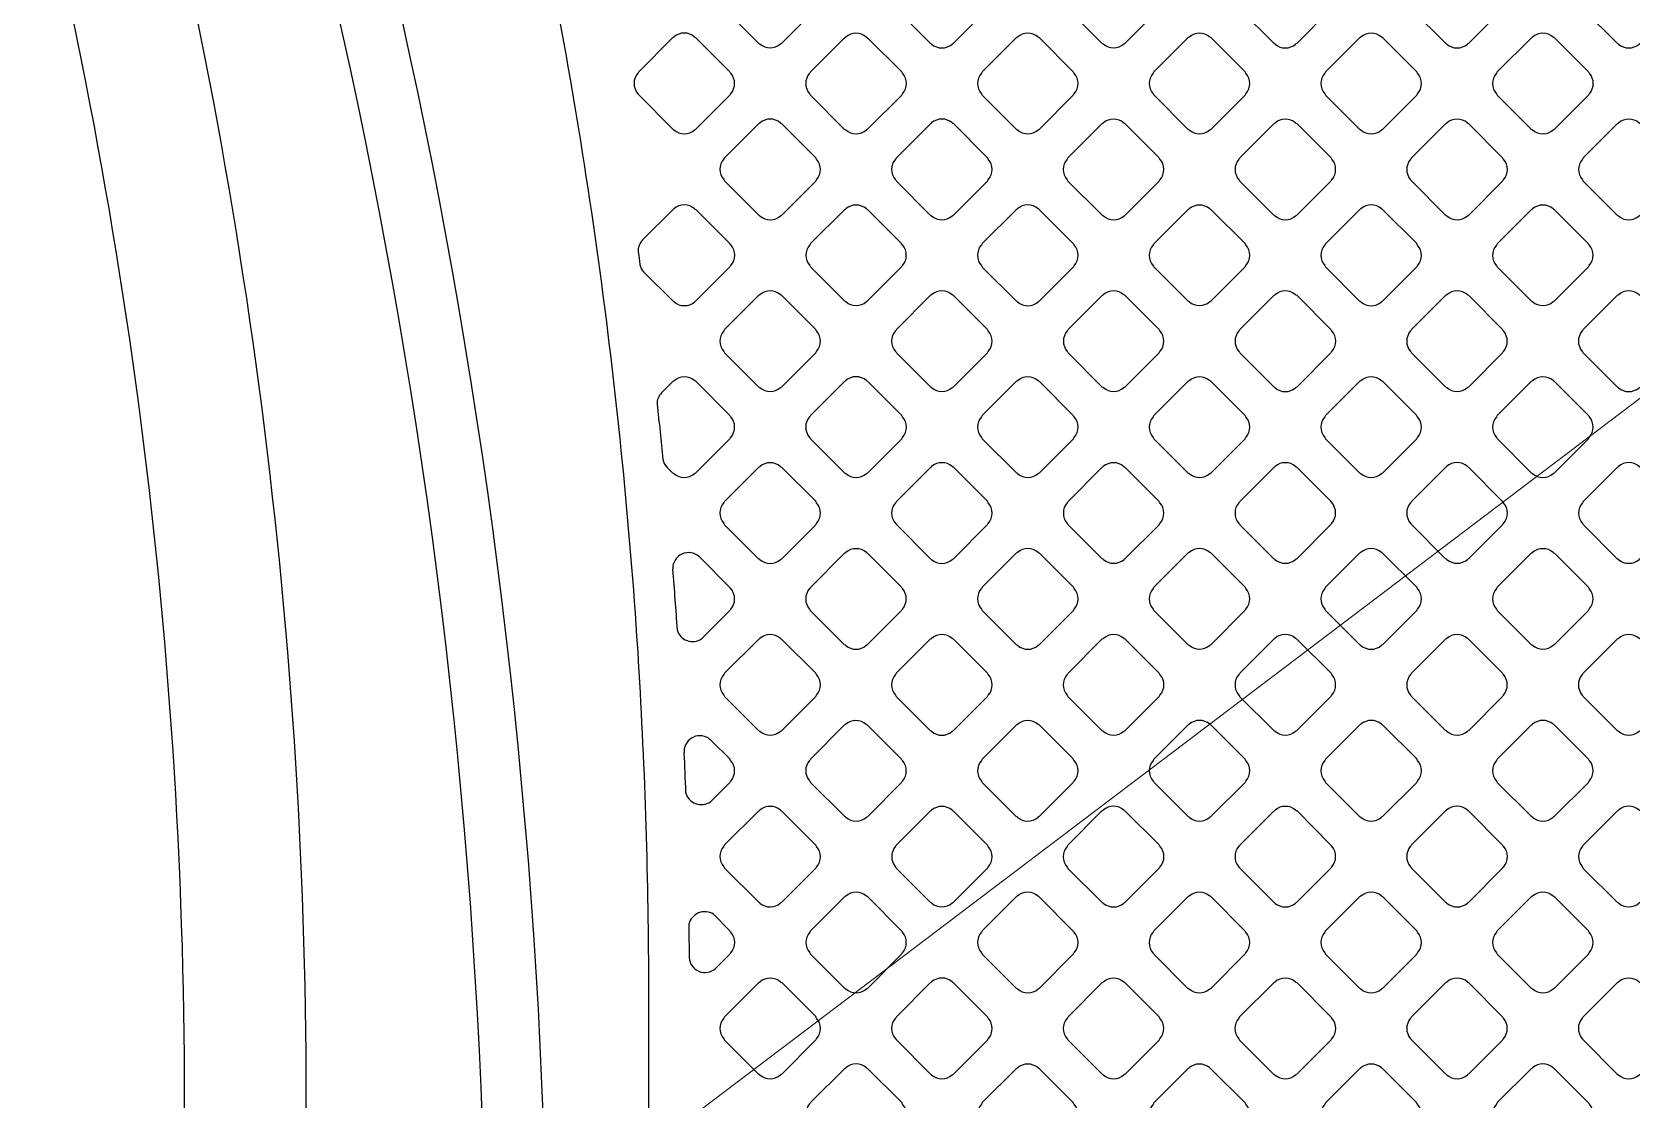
# Model space of a CAD drawing. Extents: x 0 to 248, y 0 to 175.
# Drawn here: x 93.508 to 95.516, y 137.844 to 139.184 of the extents above; entities that cross this region are included whole.
import ezdxf

# ---------------------------------------------------------------- set-up
doc = ezdxf.new("R2010")
doc.units = 0
doc.layers.add('gbr-dxf', color=7, linetype='Continuous')
doc.layers.add('備註', color=1, linetype='Continuous', lineweight=5)

msp = doc.modelspace()

# ---------------------------------------------------------------- linework, layer by layer
at = {"layer": 'gbr-dxf', "linetype": 'Continuous'}
for points in [[(91.9697, 142.8972, -0.195845), (94.1545, 137.5371, -0.014149), (94.1546, 137.5351), (94.1546, 135.853, -0.025288), (94.1545, 135.8492, 0.157439), (94.5628, 134.5893, 0.219385), (94.7483, 134.5038, -0.014355), (94.7503, 134.5037, -0.010806), (94.7589, 134.5039, -0.414223), (94.9621, 134.3007, -0.414223), (94.7589, 134.0975, -0.414223), (94.5557, 134.3007, -0.043561), (94.5587, 134.3358, -0.012185), (94.559, 134.3374, 0.044234), (94.563, 134.3803, -0.010298), (94.563, 134.3816, 0.140494), (94.526, 134.5108, -0.004442), (94.5028, 134.5423), (94.5026, 134.5425, -0.158008), (94.0783, 135.8515, -0.014071), (94.0784, 135.8534), (94.0784, 137.5331, -0.014135), (94.0783, 137.5351, 0.196009), (91.9132, 142.846, -0.019381)], [(91.7264, 142.7566, -0.122231), (93.6151, 139.6209, -0.016533), (93.6165, 139.6162, -0.065936), (93.8516, 137.847, -0.007748), (93.8516, 137.845), (93.8516, 132.8925, -0.009724), (93.8515, 132.8898, 0.160485), (94.0703, 132.2309, 0.174527), (94.2731, 132.1404, -0.014827), (94.2774, 132.1399, -0.386382), (94.4611, 131.9377, -0.414223), (94.2579, 131.7345, -0.395614), (94.0551, 131.9247, 0.115459), (94.0073, 132.0661, -0.01735), (93.9524, 132.1341), (93.9522, 132.1344, -0.1621), (93.6991, 132.8904, -0.007849), (93.6991, 132.8924, -0.011836), (93.6992, 132.8958), (93.6992, 137.843, -0.007677), (93.6992, 137.845, 0.065927), (93.47, 139.5743, 0.12221), (91.6203, 142.6472, -0.008815)], [(94.2818, 137.7386), (94.2818, 137.9777, -0.013354), (94.2818, 137.9788, -0.02048), (94.2819, 137.9808, 0.015383), (94.269, 138.3942, -0.02809), (94.2689, 138.397, 0.008636), (94.2504, 138.6283), (94.2504, 138.6289, 0.017931), (94.1866, 139.1069, -0.02206), (94.1863, 139.109, 0.013535), (94.1154, 139.4659)]]:
    msp.add_lwpolyline(points, format="xyb", dxfattribs=at)
for points in [[(94.376, 139.2142, -0.104392), (94.377, 139.2124), (94.4195, 139.1699, -0.100151), (94.4213, 139.1689, 0.37981), (94.4472, 139.1689, -0.095956), (94.4489, 139.1699), (94.4915, 139.2125, -0.096332), (94.4924, 139.2141, 0.379511), (94.4925, 139.2401, -0.092052), (94.4915, 139.2416), (94.4488, 139.2844, -0.095759), (94.4471, 139.2853, 0.379206), (94.4212, 139.2853, -0.096458), (94.4195, 139.2843), (94.377, 139.2418, -0.096627), (94.376, 139.2401, 0.379731)], [(94.5916, 139.2401, 0.37915), (94.5916, 139.2141, -0.103926), (94.5926, 139.2123), (94.6351, 139.1698, -0.099605), (94.6369, 139.1688, 0.378307), (94.6627, 139.1688, -0.095383), (94.6644, 139.1698), (94.707, 139.2124, -0.095895), (94.7079, 139.214, 0.378971), (94.7079, 139.24, -0.107954), (94.7069, 139.2418), (94.6644, 139.2843, -0.096212), (94.6628, 139.2853, 0.379456), (94.6368, 139.2853, -0.096614), (94.6352, 139.2843), (94.5926, 139.2417, -0.096539)], [(94.807, 139.24, 0.379062), (94.807, 139.214, -0.083636), (94.8079, 139.2126), (94.8507, 139.1699, -0.096558), (94.8523, 139.1689, 0.379639), (94.8783, 139.1689, -0.095956), (94.8799, 139.1699), (94.9225, 139.2125, -0.096332), (94.9235, 139.2141, 0.379511), (94.9235, 139.2401, -0.096462), (94.9225, 139.2417), (94.88, 139.2843, -0.100694), (94.8782, 139.2853, 0.378441), (94.8523, 139.2853, -0.095383), (94.8507, 139.2843), (94.808, 139.2416, -0.095895)], [(95.0226, 139.24, 0.378406), (95.0226, 139.2141, -0.09148), (95.0235, 139.2126), (95.0664, 139.1697, -0.087057), (95.0679, 139.1687, 0.379163), (95.0938, 139.1688, -0.095956), (95.0955, 139.1698), (95.1381, 139.2124, -0.096332), (95.1391, 139.214, 0.379308), (95.1391, 139.24, -0.087881), (95.1382, 139.2415), (95.0953, 139.2843, -0.092456), (95.0938, 139.2853, 0.379083), (95.0678, 139.2853, -0.09601), (95.0662, 139.2843), (95.0235, 139.2416, -0.096099)], [(95.2382, 139.2141, -0.103582), (95.2392, 139.2123), (95.2817, 139.1698, -0.100217), (95.2834, 139.1688, 0.378417), (95.3093, 139.1688, -0.096261), (95.311, 139.1698), (95.3537, 139.2124, -0.095394), (95.3546, 139.2141, 0.379029), (95.3546, 139.24, -0.092418), (95.3537, 139.2416), (95.311, 139.2842, -0.096857), (95.3094, 139.2852, 0.379731), (95.2834, 139.2852, -0.096458), (95.2818, 139.2842), (95.2392, 139.2417, -0.096627), (95.2382, 139.24, 0.379471)], [(95.4537, 139.24, 0.378563), (95.4537, 139.2141, -0.099971), (95.4547, 139.2123), (95.4973, 139.1698, -0.096328), (95.4989, 139.1688, 0.379422), (95.5249, 139.1688, -0.096625), (95.5265, 139.1698), (95.5691, 139.2124, -0.096111), (95.5701, 139.214, 0.37975), (95.5701, 139.24, -0.096766), (95.5691, 139.2417), (95.5266, 139.2842, -0.10077), (95.5249, 139.2852, 0.379005), (95.499, 139.2852, -0.096507), (95.4973, 139.2842), (95.4547, 139.2416, -0.096206)], [(94.2683, 139.1064, -0.091581), (94.2692, 139.1049), (94.3121, 139.062, -0.086954), (94.3135, 139.0611, 0.379169), (94.3395, 139.0611, -0.095956), (94.3411, 139.0621), (94.3837, 139.1047, -0.096332), (94.3847, 139.1063, 0.37981), (94.3847, 139.1323, -0.087784), (94.3838, 139.1338), (94.341, 139.1766, -0.092233), (94.3394, 139.1776, 0.379731), (94.3134, 139.1776, -0.096458), (94.3118, 139.1766), (94.2692, 139.134, -0.096627), (94.2683, 139.1324, 0.379523)], [(94.4838, 139.1323, 0.379249), (94.4838, 139.1063, -0.104392), (94.4849, 139.1045), (94.5273, 139.0621, -0.09979), (94.5291, 139.0611, 0.37896), (94.555, 139.061, -0.094875), (94.5566, 139.062), (94.5993, 139.1047, -0.095895), (94.6003, 139.1063, 0.378599), (94.6003, 139.1322, -0.091842), (94.5993, 139.1338), (94.5566, 139.1765, -0.096405), (94.5549, 139.1775, 0.378884), (94.529, 139.1775, -0.096614), (94.5274, 139.1765), (94.4848, 139.1339, -0.096195)], [(94.6994, 139.1064, -0.107409), (94.7004, 139.1045), (94.7428, 139.0621, -0.103473), (94.7446, 139.0611, 0.378847), (94.7705, 139.0611, -0.096117), (94.7722, 139.0621), (94.8147, 139.1047, -0.095895), (94.8157, 139.1063, 0.379201), (94.8157, 139.1323, -0.104392), (94.8147, 139.1341), (94.7723, 139.1764, -0.107961), (94.7705, 139.1774, 0.378966), (94.7445, 139.1775, -0.096238), (94.7429, 139.1765), (94.7004, 139.1339, -0.096195), (94.6994, 139.1323, 0.378648)], [(94.9148, 139.1322, 0.379249), (94.9148, 139.1063, -0.083328), (94.9157, 139.1049), (94.9585, 139.0621, -0.096332), (94.9601, 139.0611, 0.379423), (94.9861, 139.0611, -0.095866), (94.9877, 139.062), (95.0304, 139.1047, -0.096099), (95.0313, 139.1063, 0.378309), (95.0313, 139.1322, -0.096618), (95.0304, 139.1339), (94.9877, 139.1765, -0.09997), (94.986, 139.1775, 0.378901), (94.9601, 139.1775, -0.096614), (94.9584, 139.1765), (94.9158, 139.1339, -0.096195)], [(95.1304, 139.1063, -0.095378), (95.1314, 139.1047), (95.1741, 139.062, -0.091498), (95.1756, 139.061, 0.379038), (95.2016, 139.061, -0.095778), (95.2032, 139.062), (95.2458, 139.1046, -0.095394), (95.2468, 139.1062, 0.379029), (95.2468, 139.1322, -0.100585), (95.2458, 139.1339), (95.2031, 139.1765, -0.088202), (95.2016, 139.1775, 0.379762), (95.1757, 139.1775, -0.096225), (95.174, 139.1765), (95.1314, 139.1339, -0.096527), (95.1304, 139.1322, 0.378885)], [(95.3459, 139.1321, 0.378755), (95.3459, 139.1062, -0.092162), (95.3468, 139.1047), (95.3894, 139.0621, -0.103923), (95.3912, 139.0611, 0.379201), (95.4171, 139.0611, -0.096625), (95.4188, 139.0621), (95.4614, 139.1047, -0.096111), (95.4624, 139.1063, 0.379451), (95.4624, 139.1323, -0.087916), (95.4615, 139.1338), (95.4187, 139.1766, -0.091508), (95.4171, 139.1775, 0.378391), (95.3912, 139.1775, -0.096462), (95.3896, 139.1765), (95.3468, 139.1338, -0.096301)], [(94.3761, 138.9987, -0.09966), (94.3771, 138.997), (94.4198, 138.9543, -0.096036), (94.4214, 138.9533, 0.378436), (94.4473, 138.9533, -0.095424), (94.4489, 138.9543), (94.4915, 138.9969, -0.095796), (94.4925, 138.9985, 0.378516), (94.4925, 139.0244, -0.095883), (94.4915, 139.0261), (94.4489, 139.0687, -0.099849), (94.4472, 139.0697, 0.379415), (94.4212, 139.0697, -0.096766), (94.4196, 139.0687), (94.3771, 139.0262, -0.096527), (94.3761, 139.0246, 0.378789)], [(94.5916, 138.9986, -0.100003), (94.5926, 138.9968), (94.6351, 138.9543, -0.096539), (94.6368, 138.9533, 0.379033), (94.6627, 138.9533, -0.09601), (94.6643, 138.9543), (94.707, 138.9969, -0.095997), (94.708, 138.9986, 0.378309), (94.708, 139.0245, -0.09601), (94.707, 139.0261), (94.6642, 139.0689, -0.082256), (94.6628, 139.0698, 0.378398), (94.6369, 139.0698, -0.095883), (94.6353, 139.0688), (94.5926, 139.0261, -0.095895), (94.5916, 139.0245, 0.378576)], [(94.807, 139.0245, 0.378406), (94.807, 138.9986, -0.095383), (94.808, 138.9969), (94.8506, 138.9544, -0.107104), (94.8524, 138.9533, 0.37857), (94.8784, 138.9533, -0.09601), (94.88, 138.9543), (94.9226, 138.9969, -0.096328), (94.9235, 138.9985, 0.379422), (94.9235, 139.0245, -0.10047), (94.9225, 139.0262), (94.88, 139.0687, -0.10399), (94.8782, 139.0697, 0.379471), (94.8523, 139.0697, -0.09601), (94.8506, 139.0688), (94.808, 139.0261, -0.096099)], [(95.0226, 138.9985, -0.087715), (95.0235, 138.997), (95.0665, 138.9541, -0.083373), (95.0679, 138.9532, 0.378417), (95.0938, 138.9532, -0.096261), (95.0954, 138.9542), (95.1381, 138.9969, -0.095602), (95.1391, 138.9986, 0.37874), (95.1391, 139.0245, -0.092682), (95.1382, 139.0261), (95.0955, 139.0687, -0.09682), (95.0938, 139.0697, 0.379206), (95.0679, 139.0697, -0.096458), (95.0662, 139.0687), (95.0236, 139.0261, -0.096423), (95.0226, 139.0244, 0.379471)], [(95.2381, 138.9985, -0.087155), (95.239, 138.997), (95.2818, 138.9543, -0.099284), (95.2835, 138.9533, 0.379169), (95.3094, 138.9533, -0.095956), (95.311, 138.9543), (95.3536, 138.9969, -0.096111), (95.3546, 138.9985, 0.37975), (95.3546, 139.0245, -0.09253), (95.3536, 139.026), (95.311, 139.0687, -0.096527), (95.3093, 139.0697, 0.379029), (95.2834, 139.0697, -0.096117), (95.2818, 139.0687), (95.2391, 139.026, -0.095895), (95.2381, 139.0244, 0.378777)], [(95.4537, 138.9985, -0.096625), (95.4547, 138.9968), (95.4972, 138.9543, -0.092233), (95.4988, 138.9533, 0.37981), (95.5248, 138.9533, -0.095956), (95.5264, 138.9543), (95.5691, 138.997, -0.096332), (95.5701, 138.9986, 0.37981), (95.5701, 139.0246, -0.083317), (95.5692, 139.026), (95.5264, 139.0688, -0.088202), (95.5249, 139.0697, 0.379731), (95.499, 139.0697, -0.096458), (95.4973, 139.0688), (95.4547, 139.0261, -0.096627), (95.4537, 139.0244, 0.379731)], [(94.2687, 138.9075, -0.000729), (94.2708, 138.8923, 0.13004), (94.2753, 138.8831), (94.312, 138.8465, -0.092398), (94.3136, 138.8455, 0.37916), (94.3395, 138.8455, -0.095612), (94.3411, 138.8465), (94.3838, 138.8892, -0.095759), (94.3848, 138.8908, 0.378598), (94.3848, 138.9167, -0.100188), (94.3838, 138.9184), (94.3412, 138.961, -0.104123), (94.3394, 138.962, 0.379206), (94.3135, 138.962, -0.096458), (94.3119, 138.961), (94.274, 138.9231, 0.216117)], [(94.4839, 138.8909, -0.100093), (94.4849, 138.8891), (94.5275, 138.8466, -0.095997), (94.5291, 138.8456, 0.37857), (94.555, 138.8456, -0.09601), (94.5566, 138.8466), (94.5992, 138.8891, -0.096092), (94.6002, 138.8908, 0.379351), (94.6002, 138.9167, -0.096225), (94.5992, 138.9184), (94.5567, 138.9609, -0.100401), (94.555, 138.9619, 0.379088), (94.529, 138.9619, -0.096367), (94.5274, 138.9609), (94.4849, 138.9184, -0.096195), (94.4839, 138.9168, 0.378799)], [(94.6993, 138.9168, 0.378939), (94.6993, 138.8908, -0.103999), (94.7004, 138.889), (94.7429, 138.8465, -0.100215), (94.7446, 138.8455, 0.379201), (94.7706, 138.8455, -0.095956), (94.7722, 138.8465), (94.8148, 138.8891, -0.096332), (94.8158, 138.8907, 0.379511), (94.8158, 138.9167, -0.092052), (94.8148, 138.9183), (94.7721, 138.961, -0.096405), (94.7705, 138.962, 0.378884), (94.7445, 138.962, -0.096614), (94.7429, 138.961), (94.7003, 138.9184, -0.096539)], [(94.9149, 138.8907, -0.095649), (94.9159, 138.8891), (94.9583, 138.8466, -0.107649), (94.9602, 138.8456, 0.378369), (94.9861, 138.8456, -0.095528), (94.9877, 138.8465), (95.0303, 138.8891, -0.095296), (95.0313, 138.8908, 0.37902), (95.0313, 138.9167, -0.100588), (95.0303, 138.9184), (94.9879, 138.9609, -0.104063), (94.9861, 138.9619, 0.379778), (94.9601, 138.9619, -0.096723), (94.9584, 138.9609), (94.9159, 138.9183, -0.096857), (94.9149, 138.9167, 0.379523)], [(95.1304, 138.9167, 0.378563), (95.1304, 138.8908, -0.092061), (95.1313, 138.8892), (95.1741, 138.8464, -0.087865), (95.1756, 138.8455, 0.379035), (95.2016, 138.8455, -0.095778), (95.2032, 138.8465), (95.2458, 138.8891, -0.095997), (95.2468, 138.8907, 0.378309), (95.2468, 138.9166, -0.104507), (95.2458, 138.9184), (95.2032, 138.961, -0.09273), (95.2016, 138.962, 0.378995), (95.1757, 138.962, -0.095968), (95.1741, 138.961), (95.1314, 138.9183, -0.096206)], [(95.3459, 138.9166, 0.378406), (95.3459, 138.8907, -0.087248), (95.3468, 138.8893), (95.3894, 138.8466, -0.099284), (95.3912, 138.8456, 0.379163), (95.4171, 138.8456, -0.096625), (95.4187, 138.8466), (95.4613, 138.8892, -0.096111), (95.4623, 138.8908, 0.379308), (95.4623, 138.9167, -0.092315), (95.4613, 138.9183), (95.4187, 138.9609, -0.096527), (95.4171, 138.9619, 0.379083), (95.3911, 138.9619, -0.09601), (95.3895, 138.9609), (95.3468, 138.9183, -0.096099)], [(94.3761, 138.7831, -0.096238), (94.3771, 138.7814), (94.4197, 138.7388, -0.09197), (94.4213, 138.7378, 0.379276), (94.4472, 138.7378, -0.096225), (94.4489, 138.7388), (94.4915, 138.7814, -0.096092), (94.4925, 138.7831, 0.378825), (94.4925, 138.809, -0.100093), (94.4915, 138.8107), (94.449, 138.8532, -0.103849), (94.4472, 138.8542, 0.378441), (94.4213, 138.8542, -0.095781), (94.4197, 138.8532), (94.3771, 138.8106, -0.095895), (94.3761, 138.809, 0.378576)], [(94.5916, 138.7831, -0.095756), (94.5926, 138.7815), (94.6353, 138.7387, -0.091416), (94.6369, 138.7378, 0.378847), (94.6628, 138.7378, -0.096117), (94.6645, 138.7388), (94.707, 138.7813, -0.095796), (94.708, 138.783, 0.378779), (94.708, 138.8089, -0.099971), (94.707, 138.8106), (94.6642, 138.8533, -0.087865), (94.6628, 138.8543, 0.37947), (94.6368, 138.8542, -0.096723), (94.6351, 138.8533), (94.5926, 138.8107, -0.096627), (94.5916, 138.8091, 0.379523)], [(94.8072, 138.783, -0.103582), (94.8082, 138.7812), (94.8507, 138.7388, -0.100217), (94.8524, 138.7378, 0.378417), (94.8783, 138.7378, -0.096261), (94.8799, 138.7387), (94.9226, 138.7814, -0.095602), (94.9235, 138.783, 0.37874), (94.9235, 138.8089, -0.091942), (94.9226, 138.8105), (94.8799, 138.8532, -0.096405), (94.8783, 138.8542, 0.379206), (94.8523, 138.8541, -0.096458), (94.8507, 138.8531), (94.8082, 138.8106, -0.096627), (94.8072, 138.809, 0.379471)], [(95.0226, 138.783, -0.099313), (95.0236, 138.7813), (95.0663, 138.7387, -0.0952), (95.0679, 138.7377, 0.379169), (95.0938, 138.7377, -0.095956), (95.0955, 138.7387), (95.1381, 138.7814, -0.096111), (95.1391, 138.783, 0.379451), (95.1391, 138.809, -0.096259), (95.1381, 138.8106), (95.0955, 138.8532, -0.100215), (95.0938, 138.8542, 0.378424), (95.0679, 138.8542, -0.096025), (95.0663, 138.8532), (95.0236, 138.8106, -0.095895), (95.0226, 138.8089, 0.378777)], [(95.2381, 138.7829, -0.083317), (95.239, 138.7815), (95.2817, 138.7388, -0.096111), (95.2834, 138.7379, 0.37981), (95.3093, 138.7379, -0.095956), (95.311, 138.7388), (95.3535, 138.7814, -0.096332), (95.3545, 138.783, 0.379511), (95.3545, 138.809, -0.096949), (95.3535, 138.8107), (95.3111, 138.8532, -0.100721), (95.3093, 138.8542, 0.379206), (95.2834, 138.8541, -0.096458), (95.2817, 138.8532), (95.2391, 138.8105, -0.096627), (95.2381, 138.8089, 0.379731)], [(95.4536, 138.783, -0.091685), (95.4546, 138.7815), (95.4974, 138.7386, -0.086836), (95.4989, 138.7377, 0.379169), (95.5248, 138.7377, -0.095956), (95.5265, 138.7387), (95.5691, 138.7814, -0.096332), (95.5701, 138.783, 0.37981), (95.5701, 138.809, -0.088442), (95.5692, 138.8105), (95.5264, 138.8533, -0.092898), (95.5248, 138.8542, 0.379731), (95.4988, 138.8542, -0.096458), (95.4972, 138.8532), (95.4546, 138.8106, -0.096627), (95.4536, 138.809, 0.379523)], [(94.2923, 138.717, -0.002601), (94.2996, 138.6479, 0.139145), (94.3045, 138.6381), (94.3046, 138.6381), (94.3117, 138.6309, -0.096527), (94.3134, 138.63, 0.378732), (94.3393, 138.6299, -0.095528), (94.3409, 138.6309), (94.3837, 138.6737, -0.095602), (94.3847, 138.6753, 0.37904), (94.3847, 138.7013, -0.095866), (94.3837, 138.7029), (94.3412, 138.7454, -0.100318), (94.3395, 138.7464, 0.378532), (94.3136, 138.7464, -0.095778), (94.3119, 138.7454), (94.2977, 138.7312), (94.2977, 138.7312, 0.196292)], [(94.4838, 138.6753, -0.096625), (94.4848, 138.6737), (94.5275, 138.631, -0.092072), (94.5291, 138.63, 0.379451), (94.555, 138.63, -0.096117), (94.5567, 138.631), (94.5993, 138.6736, -0.095895), (94.6003, 138.6753, 0.379058), (94.6003, 138.7012, -0.100514), (94.5993, 138.7029), (94.5567, 138.7455, -0.103421), (94.555, 138.7465, 0.379211), (94.529, 138.7465, -0.096458), (94.5274, 138.7455), (94.4848, 138.7029, -0.096627), (94.4838, 138.7013, 0.379731)], [(94.6995, 138.6753, -0.099825), (94.7005, 138.6736), (94.743, 138.6311, -0.096227), (94.7446, 138.6301, 0.37899), (94.7706, 138.6301, -0.095866), (94.7722, 138.631), (94.8148, 138.6736, -0.096036), (94.8158, 138.6753, 0.379029), (94.8157, 138.7012, -0.096625), (94.8147, 138.7028), (94.7722, 138.7453, -0.100151), (94.7705, 138.7463, 0.379731), (94.7445, 138.7463, -0.096458), (94.7429, 138.7454), (94.7004, 138.7029, -0.096627), (94.6995, 138.7013, 0.379523)], [(94.9148, 138.7011, 0.378755), (94.9148, 138.6752, -0.092162), (94.9158, 138.6736), (94.9584, 138.631, -0.103673), (94.9602, 138.63, 0.378867), (94.9861, 138.63, -0.096117), (94.9877, 138.631), (95.0304, 138.6736, -0.095997), (95.0313, 138.6753, 0.378309), (95.0313, 138.7012, -0.087881), (95.0304, 138.7027), (94.9876, 138.7455, -0.092289), (94.9861, 138.7464, 0.378995), (94.9601, 138.7464, -0.095968), (94.9585, 138.7455), (94.9158, 138.7028, -0.095987)], [(95.1304, 138.7012, 0.378406), (95.1304, 138.6753, -0.103595), (95.1314, 138.6735), (95.1739, 138.631, -0.099246), (95.1756, 138.63, 0.378841), (95.2015, 138.6301, -0.096117), (95.2032, 138.631), (95.2457, 138.6736, -0.095895), (95.2467, 138.6753, 0.379201), (95.2467, 138.7012, -0.108153), (95.2456, 138.7031), (95.2033, 138.7454, -0.096111), (95.2016, 138.7464, 0.379471), (95.1757, 138.7464, -0.09601), (95.174, 138.7455), (95.1314, 138.7028, -0.096099)], [(95.3458, 138.7012, 0.379249), (95.3458, 138.6752, -0.083317), (95.3467, 138.6738), (95.3895, 138.631, -0.096111), (95.3912, 138.63, 0.37975), (95.4171, 138.63, -0.096265), (95.4188, 138.631), (95.4614, 138.6736, -0.096092), (95.4623, 138.6752, 0.378825), (95.4624, 138.7012, -0.096707), (95.4614, 138.7028), (95.4187, 138.7455, -0.100721), (95.417, 138.7465, 0.378884), (95.3911, 138.7464, -0.096614), (95.3894, 138.7455), (95.3468, 138.7028, -0.096195)], [(94.376, 138.5675, -0.107964), (94.377, 138.5656), (94.4195, 138.5232, -0.103923), (94.4213, 138.5222, 0.378747), (94.4472, 138.5222, -0.09601), (94.4488, 138.5231), (94.4915, 138.5658, -0.096227), (94.4925, 138.5674, 0.379422), (94.4925, 138.5934, -0.10451), (94.4914, 138.5952), (94.449, 138.6376, -0.107961), (94.4472, 138.6386, 0.379731), (94.4212, 138.6386, -0.096458), (94.4196, 138.6377), (94.377, 138.5951, -0.096627), (94.376, 138.5935, 0.3795)], [(94.5916, 138.5934, 0.37891), (94.5916, 138.5675, -0.092061), (94.5926, 138.5659), (94.6353, 138.5231, -0.088103), (94.6368, 138.5222, 0.378417), (94.6627, 138.5222, -0.096261), (94.6644, 138.5232), (94.707, 138.5659, -0.095935), (94.708, 138.5675, 0.3788), (94.708, 138.5934, -0.10407), (94.707, 138.5952), (94.6644, 138.6378, -0.091631), (94.6628, 138.6387, 0.378901), (94.6369, 138.6387, -0.096614), (94.6353, 138.6377), (94.5926, 138.595, -0.095895)], [(94.8071, 138.5675, -0.087248), (94.808, 138.566), (94.8507, 138.5233, -0.099246), (94.8524, 138.5223, 0.379169), (94.8784, 138.5223, -0.096625), (94.88, 138.5233), (94.9226, 138.5658, -0.096332), (94.9235, 138.5675, 0.37975), (94.9235, 138.5934, -0.092139), (94.9226, 138.595), (94.8799, 138.6377, -0.096328), (94.8783, 138.6386, 0.379029), (94.8523, 138.6387, -0.09601), (94.8507, 138.6377), (94.8081, 138.5951, -0.095991), (94.8071, 138.5934, 0.378777)], [(95.0226, 138.5674, -0.096625), (95.0236, 138.5658), (95.0662, 138.5232, -0.092233), (95.0678, 138.5223, 0.37981), (95.0937, 138.5223, -0.095956), (95.0954, 138.5232), (95.1381, 138.5659, -0.096332), (95.139, 138.5676, 0.379511), (95.139, 138.5935, -0.083569), (95.1382, 138.5949), (95.0953, 138.6378, -0.088007), (95.0938, 138.6387, 0.379206), (95.0679, 138.6387, -0.096458), (95.0662, 138.6377), (95.0236, 138.5951, -0.096627), (95.0226, 138.5934, 0.379731)], [(95.2381, 138.5934, 0.378406), (95.2381, 138.5675, -0.095383), (95.239, 138.5659), (95.2816, 138.5233, -0.107166), (95.2835, 138.5223, 0.378841), (95.3094, 138.5223, -0.096117), (95.311, 138.5233), (95.3536, 138.5658, -0.095895), (95.3546, 138.5675, 0.379201), (95.3546, 138.5934, -0.10047), (95.3536, 138.5951), (95.3111, 138.6376, -0.10399), (95.3093, 138.6387, 0.379471), (95.2833, 138.6387, -0.09601), (95.2817, 138.6377), (95.239, 138.5951, -0.096099)], [(95.4537, 138.5675, -0.092348), (95.4547, 138.5659), (95.4973, 138.5232, -0.088202), (95.4988, 138.5223, 0.37981), (95.5248, 138.5223, -0.095956), (95.5264, 138.5233), (95.569, 138.5658, -0.096332), (95.57, 138.5675, 0.379511), (95.57, 138.5934, -0.104371), (95.569, 138.5952), (95.5264, 138.6377, -0.092228), (95.5249, 138.6387, 0.379206), (95.4989, 138.6387, -0.096458), (95.4973, 138.6377), (95.4547, 138.5951, -0.096627), (95.4537, 138.5934, 0.379731)], [(94.3118, 138.5097, -0.002838), (94.3174, 138.4339, 0.505692), (94.3482, 138.4225), (94.3837, 138.458, -0.095916), (94.3847, 138.4597, 0.379639), (94.3847, 138.4856, -0.083317), (94.3838, 138.487), (94.3454, 138.5255, -0.021133), (94.345, 138.5258, 0.652816), (94.3119, 138.5105, -0.029358)], [(94.4838, 138.4856, 0.37891), (94.4838, 138.4597, -0.107311), (94.4849, 138.4578), (94.5272, 138.4155, -0.104102), (94.529, 138.4144, 0.378417), (94.5549, 138.4145, -0.096261), (94.5565, 138.4154), (94.5992, 138.4581, -0.096036), (94.6002, 138.4598, 0.378707), (94.6002, 138.4857, -0.104473), (94.5992, 138.4875), (94.5568, 138.5298, -0.10739), (94.555, 138.5308, 0.378939), (94.529, 138.5308, -0.096259), (94.5274, 138.5299), (94.4848, 138.4872, -0.096227)], [(94.6993, 138.4857, 0.378563), (94.6994, 138.4598, -0.09601), (94.7003, 138.4581), (94.743, 138.4154, -0.092398), (94.7446, 138.4145, 0.379191), (94.7706, 138.4145, -0.096117), (94.7722, 138.4155), (94.8148, 138.4581, -0.095895), (94.8158, 138.4597, 0.378934), (94.8158, 138.4857, -0.099971), (94.8148, 138.4874), (94.7723, 138.5299, -0.104191), (94.7705, 138.5309, 0.379039), (94.7446, 138.5309, -0.096507), (94.7429, 138.5299), (94.7003, 138.4873, -0.096206)], [(94.9149, 138.4856, 0.378406), (94.9149, 138.4597, -0.087852), (94.9158, 138.4582), (94.9584, 138.4156, -0.099645), (94.9601, 138.4146, 0.379163), (94.9861, 138.4146, -0.096475), (94.9877, 138.4156), (95.0302, 138.4581, -0.096627), (95.0312, 138.4598, 0.379308), (95.0312, 138.4857, -0.092052), (95.0303, 138.4873), (94.9877, 138.5299, -0.096328), (94.986, 138.5309, 0.379083), (94.9601, 138.5309, -0.095862), (94.9585, 138.5299), (94.9158, 138.4873, -0.096197)], [(95.1303, 138.4857, 0.378939), (95.1304, 138.4598, -0.100082), (95.1314, 138.4581), (95.174, 138.4154, -0.095796), (95.1756, 138.4144, 0.37889), (95.2016, 138.4145, -0.096117), (95.2032, 138.4154), (95.2458, 138.458, -0.095895), (95.2468, 138.4597, 0.379058), (95.2468, 138.4856, -0.096814), (95.2458, 138.4873), (95.2029, 138.5301, -0.082941), (95.2016, 138.531, 0.378901), (95.1756, 138.531, -0.096614), (95.174, 138.53), (95.1313, 138.4874, -0.096539)], [(95.3459, 138.4597, -0.095506), (95.3469, 138.458), (95.3893, 138.4156, -0.106754), (95.3912, 138.4146, 0.379169), (95.4171, 138.4146, -0.095956), (95.4187, 138.4156), (95.4613, 138.4581, -0.096332), (95.4623, 138.4598, 0.37981), (95.4623, 138.4857, -0.10047), (95.4613, 138.4875), (95.4189, 138.5298, -0.10399), (95.4171, 138.5308, 0.379731), (95.3911, 138.5308, -0.096458), (95.3895, 138.5299), (95.3469, 138.4873, -0.096627), (95.3459, 138.4856, 0.379523)], [(94.3761, 138.352, -0.103582), (94.3771, 138.3502), (94.4196, 138.3078, -0.100114), (94.4213, 138.3068, 0.378417), (94.4472, 138.3068, -0.096261), (94.4488, 138.3077), (94.4914, 138.3503, -0.095394), (94.4924, 138.3519, 0.379029), (94.4924, 138.3779, -0.09253), (94.4914, 138.3794), (94.4488, 138.422, -0.096423), (94.4472, 138.423, 0.379731), (94.4212, 138.423, -0.096458), (94.4196, 138.422), (94.3771, 138.3796, -0.096627), (94.3761, 138.3779, 0.379471)], [(94.5915, 138.3779, 0.378755), (94.5915, 138.3519, -0.103999), (94.5925, 138.3501), (94.6351, 138.3076, -0.100073), (94.6368, 138.3066, 0.379201), (94.6627, 138.3066, -0.096625), (94.6644, 138.3076), (94.707, 138.3502, -0.096111), (94.708, 138.3519, 0.379451), (94.708, 138.3778, -0.1082), (94.7069, 138.3797), (94.6644, 138.4222, -0.095997), (94.6627, 138.4232, 0.378391), (94.6369, 138.4232, -0.096462), (94.6352, 138.4222), (94.5925, 138.3795, -0.096301)], [(94.8071, 138.3519, -0.083317), (94.808, 138.3505), (94.8507, 138.3078, -0.096111), (94.8523, 138.3068, 0.37981), (94.8783, 138.3068, -0.095956), (94.8799, 138.3078), (94.9225, 138.3504, -0.096332), (94.9235, 138.352, 0.379511), (94.9235, 138.378, -0.096259), (94.9225, 138.3796), (94.88, 138.4221, -0.09997), (94.8783, 138.4231, 0.379206), (94.8524, 138.4231, -0.096458), (94.8507, 138.4221), (94.8081, 138.3795, -0.096627), (94.8071, 138.3779, 0.379731)], [(95.0226, 138.352, -0.09185), (95.0235, 138.3505), (95.0664, 138.3076, -0.087396), (95.0679, 138.3067, 0.378608), (95.0938, 138.3067, -0.095778), (95.0954, 138.3077), (95.1381, 138.3503, -0.095916), (95.1391, 138.352, 0.378952), (95.1391, 138.3779, -0.087715), (95.1382, 138.3794), (95.0953, 138.4222, -0.092398), (95.0938, 138.4232, 0.37947), (95.0678, 138.4232, -0.096723), (95.0662, 138.4222), (95.0236, 138.3796, -0.096627), (95.0226, 138.378, 0.379523)], [(95.2381, 138.3778, 0.379249), (95.2381, 138.3519, -0.092348), (95.2391, 138.3503), (95.2816, 138.3079, -0.10399), (95.2834, 138.3068, 0.37975), (95.3093, 138.3068, -0.096265), (95.311, 138.3078), (95.3536, 138.3504, -0.096092), (95.3545, 138.352, 0.378825), (95.3545, 138.3779, -0.087881), (95.3536, 138.3794), (95.3109, 138.4222, -0.092228), (95.3093, 138.4231, 0.378884), (95.2834, 138.4231, -0.096614), (95.2817, 138.4221), (95.2391, 138.3795, -0.096195)], [(95.4536, 138.352, -0.099534), (95.4546, 138.3503), (95.4973, 138.3076, -0.0952), (95.4989, 138.3067, 0.379169), (95.5248, 138.3067, -0.095956), (95.5265, 138.3077), (95.5691, 138.3503, -0.096332), (95.5701, 138.352, 0.37981), (95.5701, 138.3779, -0.096625), (95.5691, 138.3796), (95.5265, 138.4222, -0.100151), (95.5248, 138.4232, 0.379731), (95.4989, 138.4232, -0.096458), (95.4972, 138.4222), (95.4546, 138.3796, -0.096627), (95.4536, 138.378, 0.379523)], [(94.4838, 138.2702, 0.379211), (94.4838, 138.2443, -0.104392), (94.4849, 138.2425), (94.5274, 138.2, -0.100151), (94.5291, 138.199, 0.379308), (94.555, 138.199, -0.09601), (94.5567, 138.1999), (94.5992, 138.2425, -0.096227), (94.6002, 138.2441, 0.379035), (94.6002, 138.27, -0.092061), (94.5992, 138.2716), (94.5565, 138.3144, -0.096099), (94.5548, 138.3153, 0.378406), (94.5289, 138.3153, -0.095862), (94.5273, 138.3143), (94.4848, 138.2718, -0.095997)], [(94.6994, 138.2441, -0.108153), (94.7004, 138.2423), (94.7427, 138.2, -0.10399), (94.7445, 138.199, 0.37981), (94.7704, 138.199, -0.095956), (94.7721, 138.2), (94.8147, 138.2426, -0.096332), (94.8157, 138.2442, 0.37981), (94.8157, 138.2702, -0.104392), (94.8147, 138.272), (94.7724, 138.3142, -0.107961), (94.7705, 138.3153, 0.379731), (94.7445, 138.3153, -0.096458), (94.7429, 138.3143), (94.7003, 138.2718, -0.096627), (94.6994, 138.2701, 0.379731)], [(94.9148, 138.2701, 0.379249), (94.9148, 138.2442, -0.083317), (94.9157, 138.2428), (94.9585, 138.2, -0.096111), (94.9601, 138.199, 0.37975), (94.9861, 138.199, -0.096265), (94.9877, 138.2), (95.0304, 138.2426, -0.096092), (95.0313, 138.2442, 0.378825), (95.0313, 138.2701, -0.09601), (95.0304, 138.2718), (94.9877, 138.3144, -0.09997), (94.986, 138.3154, 0.378884), (94.9601, 138.3154, -0.096614), (94.9584, 138.3145), (94.9158, 138.2718, -0.096195)], [(95.1304, 138.2442, -0.096265), (95.1314, 138.2426), (95.174, 138.1999, -0.091683), (95.1756, 138.199, 0.378608), (95.2015, 138.199, -0.095778), (95.2031, 138.2), (95.2457, 138.2426, -0.095916), (95.2467, 138.2442, 0.378952), (95.2467, 138.2701, -0.099971), (95.2457, 138.2719), (95.2031, 138.3145, -0.088207), (95.2016, 138.3154, 0.37947), (95.1757, 138.3154, -0.096458), (95.174, 138.3144), (95.1314, 138.2718, -0.096627), (95.1305, 138.2702, 0.379523)], [(95.3458, 138.2442, -0.092348), (95.3468, 138.2426), (95.3894, 138.2, -0.104311), (95.3912, 138.199, 0.37975), (95.4171, 138.199, -0.09572), (95.4188, 138.2), (95.4614, 138.2426, -0.096227), (95.4623, 138.2442, 0.378837), (95.4624, 138.2701, -0.087946), (95.4614, 138.2716), (95.4186, 138.3145, -0.091683), (95.417, 138.3154, 0.379211), (95.3911, 138.3154, -0.096458), (95.3894, 138.3144), (95.3468, 138.2718, -0.096627), (95.3458, 138.2702, 0.379731)], [(94.326, 138.2793, -0.001863), (94.328, 138.2302, 0.525368), (94.3593, 138.2182), (94.3837, 138.2426, -0.095701), (94.3847, 138.2442, 0.379029), (94.3846, 138.2702, -0.100399), (94.3836, 138.2719), (94.3607, 138.2948, -0.03308), (94.359, 138.2961, 0.640941), (94.3262, 138.2817, -0.037916)], [(94.3761, 138.1366, -0.099313), (94.3771, 138.1349), (94.4198, 138.0922, -0.0953), (94.4214, 138.0912, 0.379163), (94.4473, 138.0913, -0.095956), (94.449, 138.0923), (94.4915, 138.1348, -0.096332), (94.4925, 138.1364, 0.379423), (94.4925, 138.1623, -0.095866), (94.4915, 138.164), (94.4489, 138.2066, -0.099909), (94.4471, 138.2076, 0.378537), (94.4212, 138.2076, -0.096507), (94.4196, 138.2066), (94.3771, 138.1642, -0.096227), (94.3761, 138.1625, 0.3788)], [(94.5917, 138.1364, -0.104392), (94.5927, 138.1346), (94.6351, 138.0923, -0.100151), (94.6368, 138.0913, 0.379308), (94.6627, 138.0913, -0.09601), (94.6644, 138.0922), (94.7069, 138.1348, -0.096227), (94.7079, 138.1364, 0.378952), (94.7079, 138.1623, -0.092052), (94.7069, 138.1639), (94.6643, 138.2065, -0.096527), (94.6627, 138.2075, 0.37947), (94.6367, 138.2075, -0.096458), (94.6351, 138.2065), (94.5926, 138.1641, -0.096627), (94.5917, 138.1624, 0.379731)], [(94.807, 138.1364, -0.096625), (94.808, 138.1347), (94.8504, 138.0922, -0.107961), (94.8523, 138.0912, 0.37981), (94.8783, 138.0912, -0.095956), (94.8799, 138.0922), (94.9226, 138.1348, -0.096332), (94.9235, 138.1364, 0.37981), (94.9235, 138.1624, -0.10047), (94.9225, 138.1641), (94.88, 138.2066, -0.10399), (94.8782, 138.2076, 0.379731), (94.8523, 138.2076, -0.096458), (94.8506, 138.2067), (94.808, 138.164, -0.096627), (94.807, 138.1623, 0.379731)], [(95.0226, 138.1364, -0.087784), (95.0236, 138.1349), (95.0664, 138.0921, -0.083651), (95.0678, 138.0912, 0.37975), (95.0937, 138.0912, -0.096265), (95.0954, 138.0922), (95.1381, 138.1349, -0.096227), (95.139, 138.1365, 0.378837), (95.1391, 138.1625, -0.091376), (95.1381, 138.164), (95.0955, 138.2067, -0.0953), (95.0938, 138.2076, 0.379211), (95.0679, 138.2076, -0.096458), (95.0663, 138.2066), (95.0236, 138.164, -0.096627), (95.0226, 138.1624, 0.379731)], [(95.2381, 138.1365, -0.087254), (95.239, 138.135), (95.2818, 138.0922, -0.099605), (95.2835, 138.0912, 0.378608), (95.3094, 138.0912, -0.095778), (95.311, 138.0922), (95.3536, 138.1348, -0.095916), (95.3546, 138.1364, 0.378952), (95.3546, 138.1624, -0.092061), (95.3536, 138.1639), (95.3109, 138.2067, -0.096328), (95.3093, 138.2076, 0.37947), (95.2833, 138.2076, -0.096475), (95.2817, 138.2067), (95.2391, 138.1641, -0.096627), (95.2381, 138.1624, 0.379523)], [(95.4537, 138.1364, -0.100399), (95.4547, 138.1347), (95.4972, 138.0922, -0.096627), (95.4988, 138.0913, 0.37981), (95.5248, 138.0913, -0.096625), (95.5264, 138.0922), (95.569, 138.1348, -0.096332), (95.57, 138.1364, 0.379511), (95.57, 138.1624, -0.096117), (95.569, 138.164), (95.5263, 138.2068, -0.083081), (95.5249, 138.2076, 0.379206), (95.4989, 138.2076, -0.096458), (95.4973, 138.2066), (95.4547, 138.164, -0.096857), (95.4537, 138.1624, 0.379731)], [(94.4839, 138.0288, -0.09966), (94.4849, 138.0271), (94.5275, 137.9845, -0.095701), (94.5291, 137.9835, 0.378847), (94.555, 137.9836, -0.096117), (94.5567, 137.9845), (94.5992, 138.0271, -0.095895), (94.6002, 138.0287, 0.379201), (94.6002, 138.0547, -0.096625), (94.5992, 138.0563), (94.5567, 138.0988, -0.100151), (94.555, 138.0998, 0.379762), (94.529, 138.0998, -0.096225), (94.5274, 138.0988), (94.4849, 138.0563, -0.096527), (94.4839, 138.0547, 0.378789)], [(94.6993, 138.0547, 0.379249), (94.6994, 138.0287, -0.104392), (94.7004, 138.027), (94.7429, 137.9845, -0.100151), (94.7446, 137.9835, 0.379308), (94.7705, 137.9834, -0.09601), (94.7722, 137.9844), (94.8147, 138.0269, -0.096227), (94.8157, 138.0286, 0.379422), (94.8157, 138.0545, -0.09253), (94.8147, 138.0561), (94.772, 138.0988, -0.096627), (94.7704, 138.0998, 0.3795), (94.7444, 138.0998, -0.096614), (94.7428, 138.0988), (94.7003, 138.0563, -0.096195)], [(94.9148, 138.0285, -0.096625), (94.9158, 138.0269), (94.9581, 137.9845, -0.107961), (94.96, 137.9835, 0.37981), (94.986, 137.9835, -0.095956), (94.9876, 137.9845), (95.0302, 138.0271, -0.096332), (95.0312, 138.0287, 0.37981), (95.0312, 138.0547, -0.10047), (95.0302, 138.0564), (94.9879, 138.0988, -0.10399), (94.9861, 138.0998, 0.379731), (94.9601, 138.0998, -0.096458), (94.9584, 138.0988), (94.9158, 138.0562, -0.096627), (94.9148, 138.0545, 0.379731)], [(95.1304, 138.0287, -0.092348), (95.1313, 138.0272), (95.1741, 137.9843, -0.088202), (95.1756, 137.9834, 0.37975), (95.2016, 137.9834, -0.096265), (95.2032, 137.9844), (95.2458, 138.027, -0.096227), (95.2468, 138.0286, 0.378837), (95.2468, 138.0546, -0.103696), (95.2458, 138.0564), (95.2031, 138.099, -0.091025), (95.2016, 138.1, 0.379211), (95.1756, 138.0999, -0.096458), (95.174, 138.099), (95.1313, 138.0563, -0.096627), (95.1304, 138.0547, 0.379731)], [(95.3459, 138.0287, -0.087284), (95.3468, 138.0272), (95.3894, 137.9845, -0.099645), (95.3912, 137.9835, 0.379163), (95.4171, 137.9836, -0.096625), (95.4187, 137.9845), (95.4613, 138.0271, -0.096111), (95.4623, 138.0287, 0.37981), (95.4623, 138.0547, -0.09253), (95.4613, 138.0563), (95.4187, 138.0988, -0.096627), (95.4171, 138.0998, 0.379762), (95.3911, 138.0998, -0.096766), (95.3895, 138.0988), (95.3469, 138.0562, -0.096527), (95.3459, 138.0546, 0.378885)], [(94.3321, 138.0647, -0.001598), (94.3325, 138.023), (94.3325, 138.0227, 0.622901), (94.3658, 138.0091), (94.366, 138.0093), (94.3838, 138.0271, -0.095997), (94.3848, 138.0287, 0.378712), (94.3848, 138.0546, -0.100082), (94.3838, 138.0564), (94.363, 138.0772, 0.507633)], [(94.3761, 137.9209, -0.096625), (94.3771, 137.9193), (94.4197, 137.8767, -0.092233), (94.4213, 137.8758, 0.37981), (94.4472, 137.8758, -0.095956), (94.4489, 137.8767), (94.4915, 137.9194, -0.096332), (94.4925, 137.921, 0.379511), (94.4925, 137.9469, -0.100588), (94.4915, 137.9487), (94.4491, 137.9911, -0.103849), (94.4473, 137.9921, 0.379206), (94.4213, 137.9921, -0.096458), (94.4197, 137.9911), (94.3771, 137.9485, -0.096627), (94.3761, 137.9469, 0.379731)], [(94.5916, 137.9469, 0.378406), (94.5916, 137.921, -0.09601), (94.5926, 137.9194), (94.6353, 137.8766, -0.091683), (94.6369, 137.8757, 0.378841), (94.6628, 137.8757, -0.096117), (94.6645, 137.8767), (94.707, 137.9192, -0.095895), (94.708, 137.9209, 0.379201), (94.708, 137.9468, -0.10047), (94.707, 137.9485), (94.6643, 137.9912, -0.088202), (94.6628, 137.9922, 0.379471), (94.6368, 137.9922, -0.09601), (94.6352, 137.9912), (94.5926, 137.9486, -0.096099)], [(94.8071, 137.9468, 0.379249), (94.8071, 137.9209, -0.092348), (94.8081, 137.9193), (94.8505, 137.8768, -0.10399), (94.8523, 137.8758, 0.379308), (94.8783, 137.8758, -0.09601), (94.8799, 137.8767), (94.9224, 137.9193, -0.096227), (94.9234, 137.9209, 0.379422), (94.9234, 137.9469, -0.088014), (94.9225, 137.9484), (94.8798, 137.991, -0.092289), (94.8782, 137.992, 0.3795), (94.8523, 137.992, -0.096614), (94.8506, 137.991), (94.8081, 137.9484, -0.096195)], [(95.0225, 137.9209, -0.10047), (95.0235, 137.9192), (95.0661, 137.8766, -0.096111), (95.0678, 137.8756, 0.37981), (95.0937, 137.8756, -0.095956), (95.0954, 137.8766), (95.1381, 137.9193, -0.096332), (95.1391, 137.9209, 0.37981), (95.1391, 137.9469, -0.096625), (95.1381, 137.9485), (95.0955, 137.9911, -0.100151), (95.0938, 137.9921, 0.379731), (95.0678, 137.9921, -0.096458), (95.0662, 137.9912), (95.0235, 137.9485, -0.096627), (95.0225, 137.9468, 0.379731)], [(95.2381, 137.9209, -0.083317), (95.239, 137.9195), (95.2817, 137.8768, -0.096111), (95.2834, 137.8758, 0.37981), (95.3093, 137.8758, -0.095956), (95.311, 137.8768), (95.3535, 137.9193, -0.096111), (95.3545, 137.921, 0.379511), (95.3545, 137.9469, -0.096265), (95.3536, 137.9486), (95.311, 137.9911, -0.099829), (95.3093, 137.9921, 0.379206), (95.2834, 137.9921, -0.096458), (95.2817, 137.9911), (95.2391, 137.9485, -0.096627), (95.2381, 137.9468, 0.379731)], [(95.4536, 137.921, -0.09185), (95.4546, 137.9194), (95.4974, 137.8765, -0.086956), (95.4989, 137.8756, 0.379169), (95.5248, 137.8757, -0.095956), (95.5265, 137.8766), (95.5691, 137.9193, -0.096332), (95.5701, 137.9209, 0.37981), (95.5701, 137.9469, -0.087784), (95.5692, 137.9484), (95.5264, 137.9912, -0.092233), (95.5248, 137.9921, 0.379731), (95.4989, 137.9921, -0.096458), (95.4972, 137.9912), (95.4546, 137.9486, -0.096627), (95.4536, 137.9469, 0.379523)], [(94.4838, 137.8392, 0.379249), (94.4838, 137.8132, -0.096625), (94.4848, 137.8116), (94.5275, 137.7689, -0.092233), (94.5291, 137.7679, 0.379423), (94.555, 137.7679, -0.095506), (94.5567, 137.7689), (94.5993, 137.8116, -0.095997), (94.6003, 137.8132, 0.378309), (94.6003, 137.8391, -0.100093), (94.5993, 137.8408), (94.5567, 137.8834, -0.103298), (94.555, 137.8844, 0.378901), (94.529, 137.8844, -0.096614), (94.5274, 137.8834), (94.4848, 137.8408, -0.096195)], [(94.6994, 137.8391, 0.378406), (94.6994, 137.8132, -0.100093), (94.7004, 137.8115), (94.743, 137.769, -0.095686), (94.7446, 137.768, 0.378841), (94.7705, 137.768, -0.096117), (94.7722, 137.769), (94.8147, 137.8116, -0.095895), (94.8157, 137.8132, 0.379201), (94.8157, 137.8391, -0.096625), (94.8147, 137.8408), (94.7722, 137.8833, -0.100151), (94.7705, 137.8843, 0.379471), (94.7446, 137.8843, -0.09601), (94.7429, 137.8833), (94.7004, 137.8408, -0.096099)], [(94.9148, 137.8391, 0.379249), (94.9148, 137.8132, -0.092348), (94.9157, 137.8116), (94.9583, 137.769, -0.10399), (94.9601, 137.768, 0.379308), (94.9861, 137.7679, -0.09601), (94.9877, 137.7689), (95.0303, 137.8115, -0.096227), (95.0312, 137.8131, 0.379422), (95.0312, 137.839, -0.088014), (95.0303, 137.8405), (94.9875, 137.8833, -0.092289), (94.9859, 137.8843, 0.3795), (94.96, 137.8843, -0.096614), (94.9583, 137.8833), (94.9158, 137.8407, -0.096195)], [(95.1304, 137.8131, -0.104392), (95.1314, 137.8113), (95.1738, 137.7689, -0.100476), (95.1755, 137.7679, 0.37981), (95.2015, 137.7679, -0.096625), (95.2031, 137.7689), (95.2457, 137.8115, -0.096111), (95.2467, 137.8132, 0.37981), (95.2467, 137.8391, -0.108195), (95.2456, 137.841), (95.2033, 137.8834, -0.096423), (95.2016, 137.8843, 0.379731), (95.1757, 137.8843, -0.096458), (95.174, 137.8834), (95.1313, 137.8407, -0.096627), (95.1304, 137.839, 0.379731)], [(95.3458, 137.8132, -0.083636), (95.3467, 137.8118), (95.3896, 137.7689, -0.095895), (95.3912, 137.7679, 0.378867), (95.4171, 137.7679, -0.09601), (95.4188, 137.7689), (95.4614, 137.8116, -0.096099), (95.4624, 137.8132, 0.378309), (95.4624, 137.8391, -0.095487), (95.4614, 137.8407), (95.4187, 137.8834, -0.099246), (95.417, 137.8844, 0.379211), (95.3911, 137.8844, -0.096458), (95.3894, 137.8834), (95.3468, 137.8408, -0.096857), (95.3458, 137.8391, 0.3795)]]:
    msp.add_lwpolyline(points, format="xyb", close=True, dxfattribs=at)
at = {"layer": '備註', "linetype": 'Continuous'}
msp.add_line((98.7247, 141.1464), (87.2841, 132.4844), dxfattribs=at)

doc.saveas('drawing.dxf')
